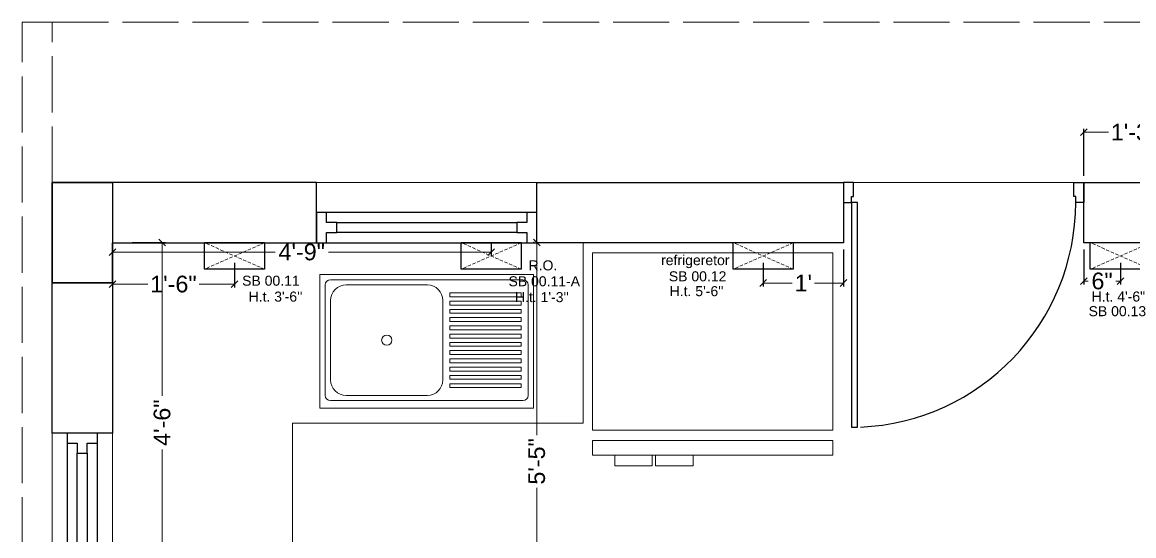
# Model space of a CAD drawing. Header units: millimetres. Extents: x 56222 to 3066687, y -650199 to -121287.
# Drawn here: x 147511.2 to 147677.7, y -179594 to -179517.1 of the extents above; entities that cross this region are included whole.
import ezdxf

# ---------------------------------------------------------------- set-up
doc = ezdxf.new("R2010")
doc.units = ezdxf.units.MM
doc.header["$MEASUREMENT"] = 0
doc.header["$PDMODE"] = 35
for name, pattern in [('ACAD_ISO02W100', [15, 12, -3]), ('DASHED', [0.75, 0.5, -0.25]), ('DASHED2', [0.375, 0.25, -0.125])]:
    doc.linetypes.add(name, pattern=pattern)
doc.layers.get('Defpoints').update_dxf_attribs({"color": 220})
doc.layers.add('AR DOOR', color=40, linetype='Continuous')
doc.layers.add('AR ELE-5', color=134, linetype='Continuous')
for name, color, linetype, lineweight in [('CENTERLINE ( COLUMN ) ~ DIM', 7, 'Continuous', 9), ('COLUMN', 1, 'Continuous', 30), ('dim05', 1, 'Continuous', 13), ('el', 7, 'Continuous', 20), ('ELEC-wires', 1, 'DASHED2', 13), ('Electrical', 84, 'Continuous', 30), ('FURNITURE', 32, 'Continuous', 9), ('GROUND FLOOR', 7, 'Continuous', 9), ('GROUND FLOOR  ( PLINE )', 251, 'Continuous', 30), ('wall', 7, 'Continuous', 30), ('XX~SLAB ( BEAM )~ ( DIM )', 7, 'Continuous', 9)]:
    doc.layers.add(name, color=color, linetype=linetype, lineweight=lineweight)
doc.layers.add('XX~SLAB ( PLINE )', color=251, linetype='Continuous', plot=False)
doc.styles.add('Arial', font='arial.ttf')
doc.styles.get("Standard").update_dxf_attribs({"font": 'arial.ttf', "height": 6})
doc.dimstyles.new('ISO-25', dxfattribs={"dimtxt": 2.5, "dimasz": 1, "dimexe": 0.5, "dimexo": 1, "dimtad": 0, "dimdec": 1, "dimlunit": 4, "dimtxsty": 'Standard', "dimblk": 'OBLIQUE', "dimcen": 2.5, "dimclrd": 1, "dimclre": 1, "dimclrt": 5, "dimadec": 0, "dimazin": 0, "dimtfac": 1, "dimtdec": 1, "dimtmove": 0, "dimatfit": 3, "dimfxl": 1, "dimlwd": -1, "dimarcsym": 0})

# ---------------------------------------------------------------- blocks, each defined once
blk = doc.blocks.new('*U470')
for points in [[(-40, 0), (0, 0), (0, 30), (10, 30), (10, 100), (-40, 100)], [(1160, 0), (1120, 0), (1120, 30), (1110, 30), (1110, 100), (1160, 100)], [(0, 0), (0, -1120), (30, -1120), (30, 0)]]:
    blk.add_lwpolyline(points, close=True)
at = {"layer": 'AR ELE-5', "linetype": 'ByBlock', "ltscale": 15}
blk.add_arc((-1.6, 0.7), 1121.6, 272.373, 359.9653, dxfattribs=at)
blk = doc.blocks.new('SED S')
at = {"layer": 'FURNITURE', "elevation": -0.07, "flags": 128}
for points in [[(3340639.61, -514630.85), (3340639.61, -514629.27), (3340645.24, -514629.27), (3340645.24, -514630.85)], [(3340645.71, -514630.85), (3340645.71, -514629.27), (3340651.34, -514629.27), (3340651.34, -514630.85)]]:
    blk.add_lwpolyline(points, dxfattribs=at)
at = {"layer": 'FURNITURE', "elevation": -0.07}
for points in [[(3340618.66, -514630.85), (3340618.66, -514633.06), (3340654.66, -514633.06), (3340654.66, -514630.85)], [(3340618.66, -514634.61), (3340618.66, -514661.17), (3340654.66, -514661.17), (3340654.66, -514634.61)]]:
    blk.add_lwpolyline(points, close=True, dxfattribs=at)
blk = doc.blocks.new('6616')
at = {"color": 242, "linetype": 'DASHED', "true_color": 0xcd2027}
for p, q in [((386784.79, -36915.77), (386775.78, -36911.78)), ((386784.79, -36911.78), (386775.78, -36915.77))]:
    blk.add_line(p, q, dxfattribs=at)
at = {"layer": 'ELEC-wires', "color": 5, "linetype": 'ByBlock', "lineweight": 30, "ltscale": 4}
blk.add_lwpolyline([(386775.78, -36911.78), (386784.79, -36911.78), (386784.79, -36915.77), (386775.78, -36915.77)], close=True, dxfattribs=at)
blk = doc.blocks.new('_Oblique')
at = {"layer": 'wall', "color": 0, "lineweight": -2}
blk.add_line((-0.5, -0.5), (0.5, 0.5), dxfattribs=at)
blk = doc.blocks.new('*D1130')
at = {"layer": 'Defpoints', "color": 0, "lineweight": 30, "transparency": 16777216}
for p in [(147581.41, -179549.01), (147524.66, -179551.02), (147581.41, -179551.51)]:
    blk.add_point(p, dxfattribs=at)
at = {"layer": 'dim05', "color": 1, "linetype": 'Continuous', "lineweight": -2, "transparency": 16777216}
for p, q in [((147581.41, -179550.01), (147581.41, -179552.01)), ((147524.66, -179552.02), (147524.66, -179552.01))]:
    blk.add_line(p, q, dxfattribs=at)
at = {"layer": 'dim05', "color": 1, "linetype": 'Continuous', "transparency": 16777216}
for p, q in [((147524.66, -179551.51), (147549.04, -179551.51)), ((147581.41, -179551.51), (147557.03, -179551.51))]:
    blk.add_line(p, q, dxfattribs=at)
at = {"layer": 'dim05', "color": 1, "transparency": 16777216, "rotation": 180}
blk.add_blockref('_Oblique', (147524.66, -179551.51), dxfattribs=at)
at = {"layer": 'dim05', "color": 1, "transparency": 16777216}
blk.add_blockref('_Oblique', (147581.41, -179551.51), dxfattribs=at)
at = {"layer": 'dim05', "color": 5, "lineweight": 25, "transparency": 16777216, "insert": (147553.03, -179551.51), "char_height": 2.5, "attachment_point": 5, "style": 'Arial'}
blk.add_mtext('4\'-9"', dxfattribs=at)
blk = doc.blocks.new('*D1131')
at = {"layer": 'Defpoints', "color": 0, "lineweight": 30, "transparency": 16777216}
for p in [(147634.16, -179550.1), (147622.16, -179552.1), (147622.16, -179556.14)]:
    blk.add_point(p, dxfattribs=at)
at = {"layer": 'dim05', "color": 1, "linetype": 'Continuous', "lineweight": -2, "transparency": 16777216}
for p, q in [((147634.16, -179551.1), (147634.16, -179556.64)), ((147622.16, -179553.1), (147622.16, -179556.64))]:
    blk.add_line(p, q, dxfattribs=at)
at = {"layer": 'dim05', "color": 1, "linetype": 'Continuous', "transparency": 16777216}
for p, q in [((147622.16, -179556.14), (147626.5, -179556.14)), ((147634.16, -179556.14), (147629.82, -179556.14))]:
    blk.add_line(p, q, dxfattribs=at)
at = {"layer": 'dim05', "color": 1, "transparency": 16777216, "rotation": 180}
blk.add_blockref('_Oblique', (147622.16, -179556.14), dxfattribs=at)
at = {"layer": 'dim05', "color": 1, "transparency": 16777216}
blk.add_blockref('_Oblique', (147634.16, -179556.14), dxfattribs=at)
at = {"layer": 'dim05', "color": 5, "lineweight": 25, "transparency": 16777216, "insert": (147628.16, -179556.14), "char_height": 2.5, "attachment_point": 5, "style": 'Arial'}
blk.add_mtext("1'", dxfattribs=at)
blk = doc.blocks.new('*D1147')
at = {"layer": 'Defpoints', "color": 0, "lineweight": 30, "transparency": 16777216}
for p in [(147670.16, -179550.1), (147675.66, -179552.1), (147670.16, -179555.85)]:
    blk.add_point(p, dxfattribs=at)
at = {"layer": 'dim05', "color": 1, "linetype": 'Continuous', "lineweight": -2, "transparency": 16777216}
for p, q in [((147670.16, -179551.1), (147670.16, -179556.35)), ((147675.66, -179553.1), (147675.66, -179556.35))]:
    blk.add_line(p, q, dxfattribs=at)
at = {"layer": 'dim05', "color": 1, "linetype": 'Continuous', "transparency": 16777216}
for p, q in [((147670.16, -179555.85), (147670.84, -179555.85)), ((147675.66, -179555.85), (147674.98, -179555.85))]:
    blk.add_line(p, q, dxfattribs=at)
at = {"layer": 'dim05', "color": 1, "transparency": 16777216, "rotation": 180}
blk.add_blockref('_Oblique', (147670.16, -179555.85), dxfattribs=at)
at = {"layer": 'dim05', "color": 1, "transparency": 16777216}
blk.add_blockref('_Oblique', (147675.66, -179555.85), dxfattribs=at)
at = {"layer": 'dim05', "color": 5, "lineweight": 25, "transparency": 16777216, "insert": (147672.91, -179555.85), "char_height": 2.5, "attachment_point": 5, "style": 'Arial'}
blk.add_mtext('6"', dxfattribs=at)
blk = doc.blocks.new('*D1150')
at = {"layer": 'Defpoints', "color": 0, "lineweight": 30, "transparency": 16777216}
for p in [(147526.65, -179550.1), (147532.11, -179550.1), (147526.65, -179603.99)]:
    blk.add_point(p, dxfattribs=at)
at = {"layer": 'dim05', "color": 1, "linetype": 'Continuous', "lineweight": -2, "transparency": 16777216}
for p, q in [((147527.65, -179550.1), (147532.61, -179550.1)), ((147527.65, -179603.99), (147532.61, -179603.99))]:
    blk.add_line(p, q, dxfattribs=at)
at = {"layer": 'dim05', "color": 1, "linetype": 'Continuous', "transparency": 16777216}
for p, q in [((147532.11, -179550.1), (147532.11, -179573.05)), ((147532.11, -179603.99), (147532.11, -179581.05))]:
    blk.add_line(p, q, dxfattribs=at)
at = {"layer": 'dim05', "color": 1, "transparency": 16777216}
for p, rotation in [((147532.11, -179550.1), 90), ((147532.11, -179603.99), 270)]:
    blk.add_blockref('_Oblique', p, dxfattribs=dict(at, rotation=rotation))
at = {"layer": 'dim05', "color": 5, "lineweight": 25, "transparency": 16777216, "insert": (147532.11, -179577.05), "char_height": 2.5, "attachment_point": 5, "rotation": 90, "style": 'Arial'}
blk.add_mtext('4\'-6"', dxfattribs=at)
blk = doc.blocks.new('*D1156')
at = {"layer": 'Defpoints', "color": 0, "lineweight": 30, "transparency": 16777216}
for p in [(147588.23, -179550.1), (147588.88, -179550.1), (147596.86, -179615.6)]:
    blk.add_point(p, dxfattribs=at)
at = {"layer": 'dim05', "color": 1, "linetype": 'Continuous', "lineweight": -2, "transparency": 16777216}
for p, q in [((147587.88, -179550.1), (147587.73, -179550.1)), ((147595.86, -179615.6), (147587.73, -179615.6))]:
    blk.add_line(p, q, dxfattribs=at)
at = {"layer": 'dim05', "color": 1, "linetype": 'Continuous', "transparency": 16777216}
for p, q in [((147588.23, -179550.1), (147588.23, -179578.91)), ((147588.23, -179615.6), (147588.23, -179586.8))]:
    blk.add_line(p, q, dxfattribs=at)
at = {"layer": 'dim05', "color": 1, "transparency": 16777216}
for p, rotation in [((147588.23, -179550.1), 90), ((147588.23, -179615.6), 270)]:
    blk.add_blockref('_Oblique', p, dxfattribs=dict(at, rotation=rotation))
at = {"layer": 'dim05', "color": 5, "lineweight": 25, "transparency": 16777216, "insert": (147588.23, -179582.85), "char_height": 2.5, "attachment_point": 5, "rotation": 90, "style": 'Arial'}
blk.add_mtext('5\'-5"', dxfattribs=at)
blk = doc.blocks.new('*D1159')
at = {"layer": 'Defpoints', "color": 0, "lineweight": 30, "transparency": 16777216}
for p in [(147685.23, -179533.57), (147685.23, -179539.11), (147670.16, -179541.1)]:
    blk.add_point(p, dxfattribs=at)
at = {"layer": 'dim05', "color": 1, "linetype": 'Continuous', "lineweight": -2, "transparency": 16777216}
for p, q in [((147670.16, -179540.1), (147670.16, -179533.07)), ((147685.23, -179538.11), (147685.23, -179533.07))]:
    blk.add_line(p, q, dxfattribs=at)
at = {"layer": 'dim05', "color": 1, "linetype": 'Continuous', "transparency": 16777216}
for p, q in [((147670.16, -179533.57), (147673.86, -179533.57)), ((147685.23, -179533.57), (147681.53, -179533.57))]:
    blk.add_line(p, q, dxfattribs=at)
at = {"layer": 'dim05', "color": 1, "transparency": 16777216, "rotation": 180}
blk.add_blockref('_Oblique', (147670.16, -179533.57), dxfattribs=at)
at = {"layer": 'dim05', "color": 1, "transparency": 16777216}
blk.add_blockref('_Oblique', (147685.23, -179533.57), dxfattribs=at)
at = {"layer": 'dim05', "color": 5, "lineweight": 25, "transparency": 16777216, "insert": (147677.7, -179533.57), "char_height": 2.5, "attachment_point": 5, "style": 'Arial'}
blk.add_mtext('1\'-3"', dxfattribs=at)
blk = doc.blocks.new('*D1169')
at = {"layer": 'Defpoints', "color": 0, "lineweight": 30, "transparency": 16777216}
for p in [(147542.96, -179552.1), (147524.66, -179555.06), (147542.96, -179556.31)]:
    blk.add_point(p, dxfattribs=at)
at = {"layer": 'dim05', "color": 1, "linetype": 'Continuous', "lineweight": -2, "transparency": 16777216}
for p, q in [((147542.96, -179553.1), (147542.96, -179556.81)), ((147524.66, -179556.06), (147524.66, -179556.81))]:
    blk.add_line(p, q, dxfattribs=at)
at = {"layer": 'dim05', "color": 1, "linetype": 'Continuous', "transparency": 16777216}
for p, q in [((147524.66, -179556.31), (147529.98, -179556.31)), ((147542.96, -179556.31), (147537.64, -179556.31))]:
    blk.add_line(p, q, dxfattribs=at)
at = {"layer": 'dim05', "color": 1, "transparency": 16777216, "rotation": 180}
blk.add_blockref('_Oblique', (147524.66, -179556.31), dxfattribs=at)
at = {"layer": 'dim05', "color": 1, "transparency": 16777216}
blk.add_blockref('_Oblique', (147542.96, -179556.31), dxfattribs=at)
at = {"layer": 'dim05', "color": 5, "lineweight": 25, "transparency": 16777216, "insert": (147533.81, -179556.31), "char_height": 2.5, "attachment_point": 5, "style": 'Arial'}
blk.add_mtext('1\'-6"', dxfattribs=at)

msp = doc.modelspace()

# ---------------------------------------------------------------- linework, layer by layer
at = {"layer": 'CENTERLINE ( COLUMN ) ~ DIM'}
for p, q in [((147515.6597, -179556.1031), (147524.6597, -179556.1031)), ((147515.6597, -179578.6031), (147524.6597, -179578.6031))]:
    msp.add_line(p, q, dxfattribs=at)
at = {"layer": 'COLUMN'}
for points in [[(147515.6597, -179541.1031), (147524.6597, -179541.1031), (147524.6597, -179556.1031), (147515.6597, -179556.1031)], [(147670.1597, -179541.1031), (147679.1597, -179541.1031), (147679.1597, -179550.1031), (147670.1597, -179550.1031)]]:
    msp.add_lwpolyline(points, close=True, dxfattribs=at)
at = {"layer": 'FURNITURE'}
for p, q in [((147556.5451, -179572.9771, -0.0006), (147556.5451, -179556.4361, -0.0006)), ((147557.3197, -179555.6615, -0.0006), (147586.1675, -179555.6615, -0.0006)), ((147559.677, -179556.4361, -0.0006), (147571.8437, -179556.4361, -0.0006)), ((147586.9421, -179556.4361, -0.0006), (147586.9421, -179572.9771, -0.0006)), ((147557.3531, -179570.6533, -0.0006), (147557.3531, -179558.7599, -0.0006)), ((147574.1675, -179558.7599, -0.0006), (147574.1675, -179570.6533, -0.0006)), ((147571.8437, -179572.9771, -0.0006), (147559.677, -179572.9771, -0.0006)), ((147586.1675, -179573.7518, -0.0006), (147557.3197, -179573.7518, -0.0006))]:
    msp.add_line(p, q, dxfattribs=at)
at = {"layer": 'FURNITURE', "elevation": -0.0006}
for points in [[(147555.7603, -179574.8869), (147587.7603, -179574.8869), (147587.7603, -179554.8869), (147555.7603, -179554.8869)], [(147575.1901, -179557.6161), (147585.9195, -179557.6161), (147585.9195, -179558.2031), (147575.1901, -179558.2031)], [(147575.1901, -179558.8519), (147585.9195, -179558.8519), (147585.9195, -179559.4389), (147575.1901, -179559.4389)], [(147575.1901, -179560.0877), (147585.9195, -179560.0877), (147585.9195, -179560.6748), (147575.1901, -179560.6748)], [(147575.1901, -179561.3235), (147585.9195, -179561.3235), (147585.9195, -179561.9106), (147575.1901, -179561.9106)], [(147575.1901, -179562.5594), (147585.9195, -179562.5594), (147585.9195, -179563.1464), (147575.1901, -179563.1464)], [(147575.1901, -179563.7952), (147585.9195, -179563.7952), (147585.9195, -179564.3822), (147575.1901, -179564.3822)], [(147575.1901, -179565.031), (147585.9195, -179565.031), (147585.9195, -179565.618), (147575.1901, -179565.618)], [(147575.1901, -179566.2668), (147585.9195, -179566.2668), (147585.9195, -179566.8539), (147575.1901, -179566.8539)], [(147575.1901, -179567.5026), (147585.9195, -179567.5026), (147585.9195, -179568.0897), (147575.1901, -179568.0897)], [(147575.1901, -179568.7385), (147585.9195, -179568.7385), (147585.9195, -179569.3255), (147575.1901, -179569.3255)], [(147575.1901, -179569.9743), (147585.9195, -179569.9743), (147585.9195, -179570.5613), (147575.1901, -179570.5613)], [(147575.1901, -179571.2101), (147585.9195, -179571.2101), (147585.9195, -179571.7971), (147575.1901, -179571.7971)]]:
    msp.add_lwpolyline(points, close=True, dxfattribs=at)
at = {"layer": 'FURNITURE'}
msp.add_circle((147565.7603, -179564.7066, -0.0006), 0.7624, dxfattribs=at)
for centre, radius, start, end in [((147557.3197, -179556.4361, -0.0006), 0.7746, 90, 180), ((147559.677, -179558.7599, -0.0006), 2.3238, 90, 180), ((147571.8437, -179558.7599, -0.0006), 2.3238, 0, 90), ((147586.1675, -179556.4361, -0.0006), 0.7746, 0, 90), ((147559.677, -179570.6533, -0.0006), 2.3238, 180, 270), ((147571.8437, -179570.6533, -0.0006), 2.3238, 270, 0), ((147557.3197, -179572.9771, -0.0006), 0.7746, 180, 270), ((147586.1675, -179572.9771, -0.0006), 0.7746, 270, 0)]:
    msp.add_arc(centre, radius, start, end, dxfattribs=at)
at = {"layer": 'GROUND FLOOR', "linetype": 'ACAD_ISO02W100', "ltscale": 0.7}
msp.add_line((147515.6597, -179541.1031), (147515.6597, -179517.1031), dxfattribs=at)
at = {"layer": 'GROUND FLOOR'}
for p, q in [((147515.6597, -179541.1031), (147515.6597, -179833.6031)), ((147916.1597, -179541.1031), (147515.6597, -179541.1031)), ((147634.1597, -179541.1031), (147634.1597, -179550.1031)), ((147670.1597, -179541.1031), (147670.1597, -179550.1031)), ((147524.6597, -179550.1031), (147524.6597, -179670.1031)), ((147634.1597, -179550.1031), (147524.6597, -179550.1031)), ((147752.6597, -179550.1031), (147670.1597, -179550.1031)), ((147524.6597, -179578.6031), (147515.6597, -179578.6031))]:
    msp.add_line(p, q, dxfattribs=at)
at = {"layer": 'GROUND FLOOR', "color": 1, "linetype": 'ACAD_ISO02W100', "ltscale": 0.7}
msp.add_lwpolyline([(147674.6597, -179833.6031), (147674.6597, -179869.6031), (147511.1597, -179869.6031), (147511.1597, -179517.1031), (147515.6597, -179517.1031)], dxfattribs=at)
at = {"layer": 'GROUND FLOOR', "linetype": 'ACAD_ISO02W100', "ltscale": 0.7}
msp.add_lwpolyline([(147515.6597, -179517.1031), (147911.6597, -179517.1031)], dxfattribs=at)
at = {"layer": 'GROUND FLOOR  ( PLINE )'}
for points in [[(147555.2603, -179541.1031), (147515.6597, -179541.1031), (147515.6597, -179556.1031), (147524.6597, -179556.1031), (147524.6597, -179550.1031), (147555.2603, -179550.1031)], [(147588.2603, -179541.1031), (147634.1597, -179541.1031), (147634.1597, -179550.1031), (147588.2603, -179550.1031)], [(147524.6597, -179578.6031), (147515.6597, -179578.6031), (147515.6597, -179556.1031), (147524.6597, -179556.1031)]]:
    msp.add_lwpolyline(points, close=True, dxfattribs=at)
at = {"layer": 'XX~SLAB ( BEAM )~ ( DIM )'}
for p, q in [((147555.2603, -179550.1031), (147555.2603, -179541.1031)), ((147588.2603, -179550.1031), (147588.2603, -179541.1031)), ((147595.1597, -179577.1031), (147595.1597, -179550.1031)), ((147551.6597, -179679.1031), (147551.6597, -179577.1031)), ((147551.6597, -179577.1031), (147595.1597, -179577.1031))]:
    msp.add_line(p, q, dxfattribs=at)
at = {"layer": 'XX~SLAB ( PLINE )'}
for points in [[(147555.2603, -179550.1031), (147556.7603, -179550.1031), (147556.7603, -179548.6031), (147558.2603, -179548.6031), (147558.2603, -179547.1031), (147585.2603, -179547.1031), (147585.2603, -179548.6031), (147586.7603, -179548.6031), (147586.7603, -179550.1031), (147588.2603, -179550.1031), (147588.2603, -179545.6031), (147586.7603, -179545.6031), (147586.7603, -179547.1031), (147585.2603, -179547.1031), (147585.2603, -179548.6031), (147558.2603, -179548.6031), (147558.2603, -179547.1031), (147556.7603, -179547.1031), (147556.7603, -179545.6031), (147555.2603, -179545.6031), (147555.2603, -179550.1031), (147588.2603, -179550.1031), (147588.2603, -179545.6031), (147555.2603, -179545.6031)], [(147522.4097, -179650.6031), (147522.4097, -179649.1031), (147520.9097, -179649.1031), (147520.9097, -179647.6031), (147519.4097, -179647.6031), (147519.4097, -179581.6031), (147520.9097, -179581.6031), (147520.9097, -179580.1031), (147522.4097, -179580.1031), (147522.4097, -179578.6031), (147517.9097, -179578.6031), (147517.9097, -179580.1031), (147519.4097, -179580.1031), (147519.4097, -179581.6031), (147520.9097, -179581.6031), (147520.9097, -179647.6031), (147519.4097, -179647.6031), (147519.4097, -179649.1031), (147517.9097, -179649.1031), (147517.9097, -179650.6031), (147522.4097, -179650.6031), (147522.4097, -179578.6031), (147517.9097, -179578.6031), (147517.9097, -179650.6031)]]:
    msp.add_lwpolyline(points, close=True, dxfattribs=at)

# ---------------------------------------------------------------- block references
at = {"lineweight": 35, "rotation": 180}
msp.add_blockref('SED S', (3488251.2521, -694212.7704, 0.0698), dxfattribs=at)
at = {"layer": 'AR DOOR', "linetype": 'ByBlock', "lineweight": -2, "extrusion": (0, 0, -1), "xscale": -0.02999999999997555, "yscale": 0.02999999999997555, "zscale": -0.02999999999997555}
msp.add_blockref('*U470', (-147635.3597, -179544.1031), dxfattribs=at)
at = {"layer": 'el', "color": 1}
for p in [(-239237.3273, -142638.3193), (-239198.8776, -142638.3193), (-239158.1276, -142638.3193), (-239104.6276, -142638.3193)]:
    msp.add_blockref('6616', p, dxfattribs=at)

# ---------------------------------------------------------------- texts
at = {"layer": 'Electrical', "color": 5, "transparency": 33554687}
for s, p in [('refrigeretor  ', (147606.8563, -179553.4686)), ('R.O.', (147586.9995, -179554.2512, -0.0177)), ('SB 00.11 ', (147544.0982, -179556.5472, -0.0171)), ('SB 00.11-A ', (147583.9984, -179556.631, -0.0177)), ('SB 00.12', (147608.0166, -179555.8861)), ('SB 00.13', (147670.8935, -179561.1083))]:
    msp.add_text(s, height=1.5, dxfattribs=at).set_placement(p)
at = {"layer": 'Electrical', "color": 240, "true_color": 0xed1f24, "transparency": 33554687}
for s, p in [("H.t. 5'-6''", (147608.1427, -179558.1076)), ("H.t. 3'-6''", (147545.0648, -179558.9245, -0.0171)), ("H.t. 1'-3''", (147584.9649, -179559.0083, -0.0177)), ('H.t. 4\'-6"', (147671.3446, -179558.9105))]:
    msp.add_text(s, height=1.5, dxfattribs=at).set_placement(p)

# ---------------------------------------------------------------- dimensions: what is measured, and where the dimension line sits
at = {"layer": 'dim05', "color": 27, "lineweight": 25, "true_color": 0x7d5120}
for base, p1, p2, picture, middle in [((147685.2304, -179533.5675), (147670.1597, -179541.1031), (147685.2304, -179539.1097), '*D1159', (147677.695, -179533.5675)), ((147581.4097, -179551.5099), (147524.6597, -179551.0224), (147581.4097, -179549.0092), '*D1130', (147553.0347, -179551.5099)), ((147622.1597, -179556.1412), (147634.1597, -179550.1031), (147622.1597, -179552.0966), '*D1131', (147628.1597, -179556.1412)), ((147670.1597036853, -179555.8520245093), (147675.6597036852, -179552.096554138), (147670.1597036853, -179550.1047024069), '*D1147', (147672.9097036853, -179555.8520245093)), ((147542.96, -179556.305), (147524.6597, -179555.0641), (147542.96, -179552.0966), '*D1169', (147533.8099, -179556.305))]:
    dim = msp.add_linear_dim(base=base, p1=p1, p2=p2, dimstyle='ISO-25', override={"dimdec": 0, "dimtxsty": 'Arial'}, dxfattribs=at)
    dim.commit()
    dim.dimension.update_dxf_attribs({"geometry": picture, "text_midpoint": middle})
for base, p1, p2, picture, middle in [((147532.1133, -179550.1031), (147526.6531, -179603.9948), (147526.6531, -179550.1031), '*D1150', (147532.1133, -179577.0489)), ((147588.2264864678, -179550.1031245966), (147596.8628240949, -179615.6031245964), (147588.8788501965, -179550.1031245965), '*D1156', (147588.2264864677, -179582.8531245965))]:
    dim = msp.add_linear_dim(base=base, p1=p1, p2=p2, angle=90, dimstyle='ISO-25', override={"dimdec": 0, "dimtxsty": 'Arial'}, dxfattribs=at)
    dim.commit()
    dim.dimension.update_dxf_attribs({"geometry": picture, "text_midpoint": middle})

doc.saveas('drawing.dxf')
